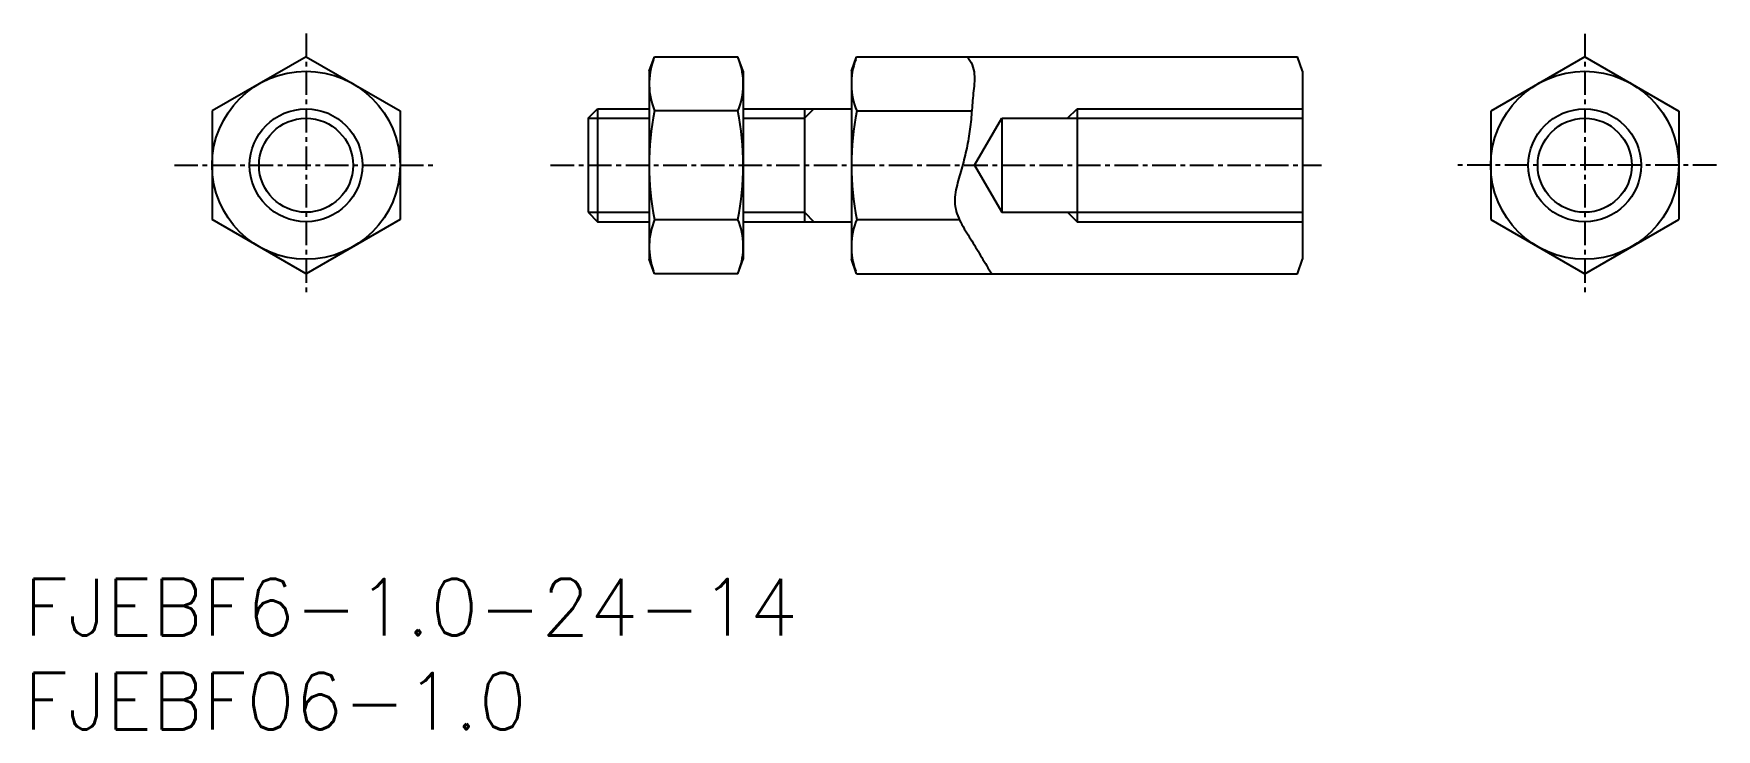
# Model space of a CAD drawing. Extents: x 0.5 to 90, y 0 to 37.
import ezdxf

# ---------------------------------------------------------------- set-up
doc = ezdxf.new("R2010")
doc.units = 0
doc.linetypes.add('CENTER', pattern=[2, 1.25, -0.25, 0.25, -0.25])
doc.layers.get('0').update_dxf_attribs({"linetype": 'CONTINUOUS'})
doc.layers.add('CENTER', color=1, linetype='CENTER')
doc.styles.get("Standard").update_dxf_attribs({"font": 'txt.shx'})

# ---------------------------------------------------------------- blocks, each defined once
blk = doc.blocks.new('*U24')
at = {"color": 7, "linetype": 'CONTINUOUS'}
blk.add_text('FJEBF06-1.0', height=3, dxfattribs=at).set_placement((0, 0))
blk = doc.blocks.new('*U25')
at = {"color": 7, "linetype": 'CONTINUOUS'}
blk.add_text('FJEBF6-1.0-24-14', height=3, dxfattribs=at).set_placement((0, 5))

msp = doc.modelspace()

# ---------------------------------------------------------------- linework, layer by layer
for p, q in [((15, 35.774), (10, 32.887)), ((15, 35.774), (20, 32.887)), ((33.25, 35), (33.532, 35.774)), ((33.25, 35), (33.25, 25)), ((33.532, 35.774), (37.968, 35.774)), ((38.25, 35), (37.968, 35.774)), ((38.25, 35), (38.25, 25)), ((44, 35), (44.282, 35.774)), ((44, 35), (44, 25)), ((44.282, 35.774), (67.718, 35.774)), ((68, 35), (67.718, 35.774)), ((68, 35), (68, 25)), ((83, 35.772), (78, 32.885)), ((83, 35.772), (88, 32.885)), ((10, 32.887), (10, 27.113)), ((20, 32.887), (20, 27.113)), ((30, 32.5), (30.5, 33)), ((30, 32.5), (30, 27.5)), ((30.5, 33), (33.25, 33)), ((30.5, 33), (30.5, 27)), ((33.25, 32.5), (33.25, 32.5)), ((37.965, 32.887), (33.535, 32.887)), ((38.25, 33), (44, 33)), ((41.5, 33), (41.5, 27)), ((44.285, 32.887), (50.404, 32.887)), ((50.557, 30), (52, 32.5)), ((52, 32.5), (68, 32.5)), ((52, 32.5), (52, 27.5)), ((56, 33), (56, 27)), ((78, 32.885), (78, 27.111)), ((88, 32.885), (88, 27.111)), ((33.25, 30), (33.25, 30)), ((50.557, 30), (52, 27.5)), ((15, 24.226), (10, 27.113)), ((20, 27.113), (15, 24.226)), ((30, 27.5), (30.5, 27)), ((30.5, 27), (33.25, 27)), ((33.535, 27.113), (37.965, 27.113)), ((38.25, 27), (44, 27)), ((44.285, 27.113), (49.744, 27.113)), ((52, 27.5), (68, 27.5)), ((78, 27.111), (83, 24.225)), ((83, 24.225), (88, 27.111)), ((33.532, 24.226), (33.25, 25)), ((37.968, 24.226), (33.532, 24.226)), ((37.968, 24.226), (38.25, 25)), ((44.282, 24.226), (44, 25)), ((44.282, 24.226), (67.718, 24.226)), ((67.718, 24.226), (68, 25))]:
    msp.add_line(p, q)
at = {"color": 3}
for p, q in [((30, 32.5), (33.25, 32.5)), ((38.25, 32.5), (41.5, 32.5)), ((41.5, 32.5), (42, 33)), ((55.5, 32.5), (56, 33)), ((56, 33), (68, 33)), ((30, 27.5), (33.25, 27.5)), ((38.25, 27.5), (41.5, 27.5)), ((41.5, 27.5), (42, 27)), ((55.5, 27.5), (56, 27)), ((56, 27), (68, 27))]:
    msp.add_line(p, q, dxfattribs=at)
msp.add_lwpolyline([(50.148, 35.774, -0.160777), (50.539, 34.848, -0.047174), (50.485, 33.829, 0.00554), (50.397, 32.811, -0.014942), (50.291, 31.795, -0.019255), (50.106, 30.79, -0.013034), (49.857, 29.799, 0.011255), (49.589, 28.812, 0.093649), (49.523, 27.799, 0.08626), (49.879, 26.847, 0.012365), (50.41, 25.975, -0.004507), (50.934, 25.097, 0.011987), (51.471, 24.227)], format="xyb", dxfattribs=at)
for centre, radius in [((15, 30), 5), ((15, 30), 3), ((83, 29.998), 2.5)]:
    msp.add_circle(centre, radius)
at = {"color": 7}
msp.add_circle((83, 29.998), 5, dxfattribs=at)
at = {"color": 3}
for centre, radius in [((15, 30), 2.5), ((83, 29.998), 3)]:
    msp.add_circle(centre, radius, dxfattribs=at)
for centre, radius, start, end in [((37.049, 34.33), 3.799, 160, 202.32946), ((34.451, 34.33), 3.799, 337.67054, 20.00001), ((47.799, 34.33), 3.799, 160, 202.32946), ((48.019, 30), 14.769, 168.72827, 191.27173), ((23.481, 30), 14.769, 348.72827, 11.27173), ((58.769, 30), 14.769, 168.72827, 191.27173), ((37.049, 25.67), 3.799, 157.67055, 200), ((34.451, 25.67), 3.799, 340, 22.32945), ((47.799, 25.67), 3.799, 157.67055, 200)]:
    msp.add_arc(centre, radius, start, end)
at = {"layer": 'CENTER', "color": 1, "linetype": 'CENTER'}
for p, q in [((15, 37), (15, 23)), ((83, 36.998), (83, 22.998)), ((8, 30), (22, 30)), ((28, 30), (69, 30)), ((90, 29.998), (76, 29.998))]:
    msp.add_line(p, q, dxfattribs=at)

# ---------------------------------------------------------------- block references
at = {"color": 7, "linetype": 'CONTINUOUS'}
for name in ['*U25', '*U24']:
    msp.add_blockref(name, (0, 0), dxfattribs=at)

doc.saveas('drawing.dxf')
